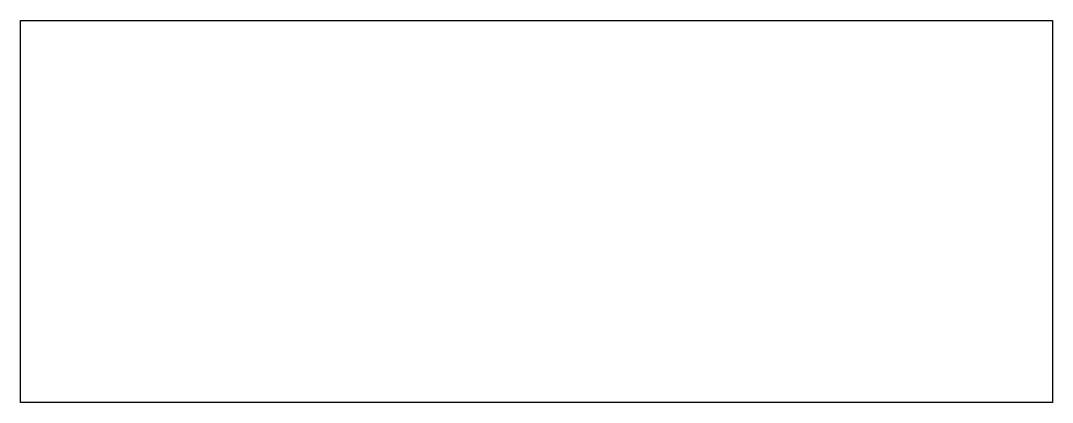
# Model space of a CAD drawing. Header units: inches. Extents: x 3.18 to 5.33, y 5.11 to 5.9.
import ezdxf

# ---------------------------------------------------------------- set-up
doc = ezdxf.new("R2010")
doc.units = ezdxf.units.IN
doc.header["$MEASUREMENT"] = 0
doc.layers.add('Layer 1', color=7, linetype='Continuous')
picture_1 = doc.add_image_def('image1.jpg', size_in_pixel=(322, 119))

msp = doc.modelspace()

# ---------------------------------------------------------------- pictures from other files: only their frames are drawn
at = {"layer": 'Layer 1'}
image = msp.add_image(picture_1, insert=(3.1806, 5.1095), size_in_units=(2.1465, 0.7933), dxfattribs=at)

doc.saveas('drawing.dxf')
